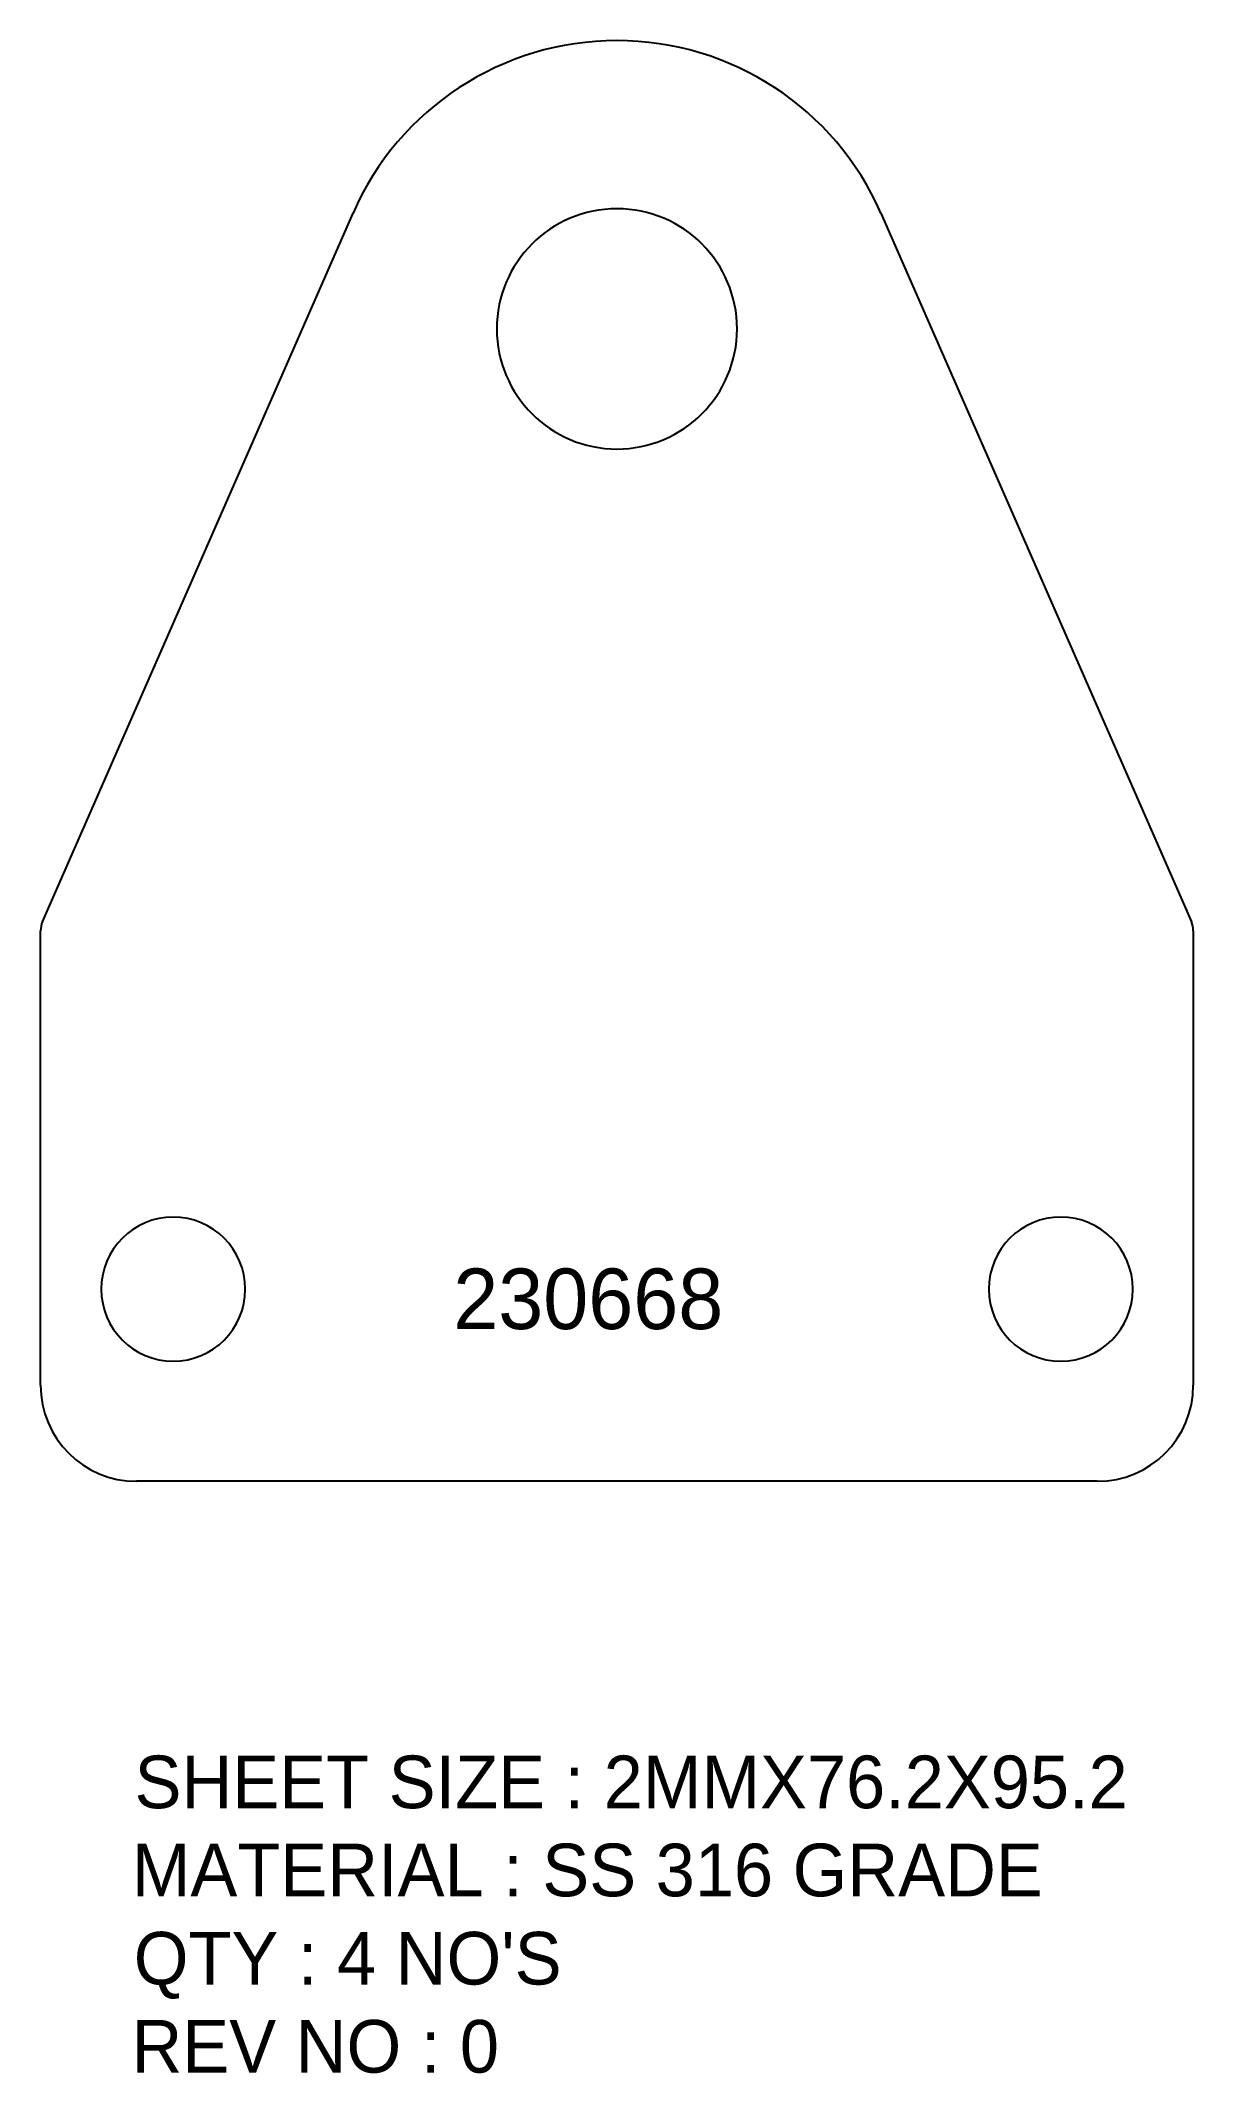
# Model space of a CAD drawing. Header units: millimetres. Extents: x 639 to 716, y 111 to 245.
import ezdxf

# ---------------------------------------------------------------- set-up
doc = ezdxf.new("R2010")
doc.units = ezdxf.units.MM
doc.layers.add('LaserCutting', color=3, linetype='Continuous')

msp = doc.modelspace()

# ---------------------------------------------------------------- linework, layer by layer
at = {"layer": 'LaserCutting'}
for p, q in [((639.43, 186.94), (659.96, 233.76)), ((694.85, 233.76), (715.38, 186.94)), ((639.3, 156.31), (639.3, 186.34)), ((715.5, 186.34), (715.5, 156.31)), ((709.15, 149.96), (645.65, 149.96))]:
    msp.add_line(p, q, dxfattribs=at)
for centre, radius, start, end in [((677.4, 226.11), 19.05, 23.6776, 156.3224), ((677.4, 226.11), 7.94, 0, 180), ((677.4, 226.11), 7.94, 180, 0), ((640.8, 186.34), 1.5, 156.3224, 180), ((714, 186.34), 1.5, 0, 23.6776), ((648.07, 162.66), 4.76, 360, 180), ((706.74, 162.66), 4.76, 0, 180), ((648.07, 162.66), 4.76, 180, 0), ((706.74, 162.66), 4.76, 180, 0), ((645.65, 156.31), 6.35, 180, 270), ((709.15, 156.31), 6.35, 270, 0)]:
    msp.add_arc(centre, radius, start, end, dxfattribs=at)

# ---------------------------------------------------------------- texts
at = {"color": 7}
for s, p in [('SHEET SIZE : 2MMX76.2X95.2', (645.51, 128.36)), ('MATERIAL : SS 316 GRADE', (645.33, 122.54)), ("QTY : 4 NO'S", (645.46, 116.71)), ('REV NO : 0', (645.31, 110.89))]:
    msp.add_text(s, height=3.478, dxfattribs=at).set_placement(p)
at = {"layer": 'LaserCutting', "insert": (666.58, 164.02), "char_height": 4, "width": 23.5544, "attachment_point": 1}
msp.add_mtext('{\\fCentury Gothic|b0|i0|c0|p18;\\C1;230668}', dxfattribs=at)

doc.saveas('drawing.dxf')
